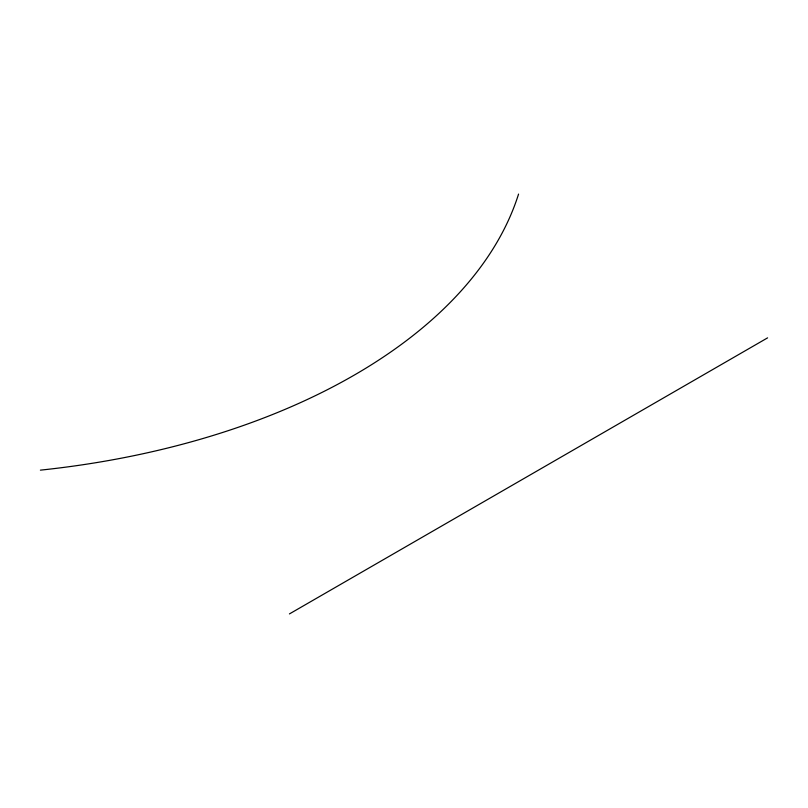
<?xml version="1.0" encoding="UTF-8"?>
<svg xmlns="http://www.w3.org/2000/svg" width="808" height="808" viewBox="0 0 808 808"><rect width="100%" height="100%" fill="white"/><g stroke="black" fill="none" stroke-linecap="round" stroke-linejoin="round"><path stroke-width="1.21" d="M289.436 613.918L767.6 337.855M518.564 194.082A594.435 343.198 0 0 1 40.4 470.145"/></g></svg>
